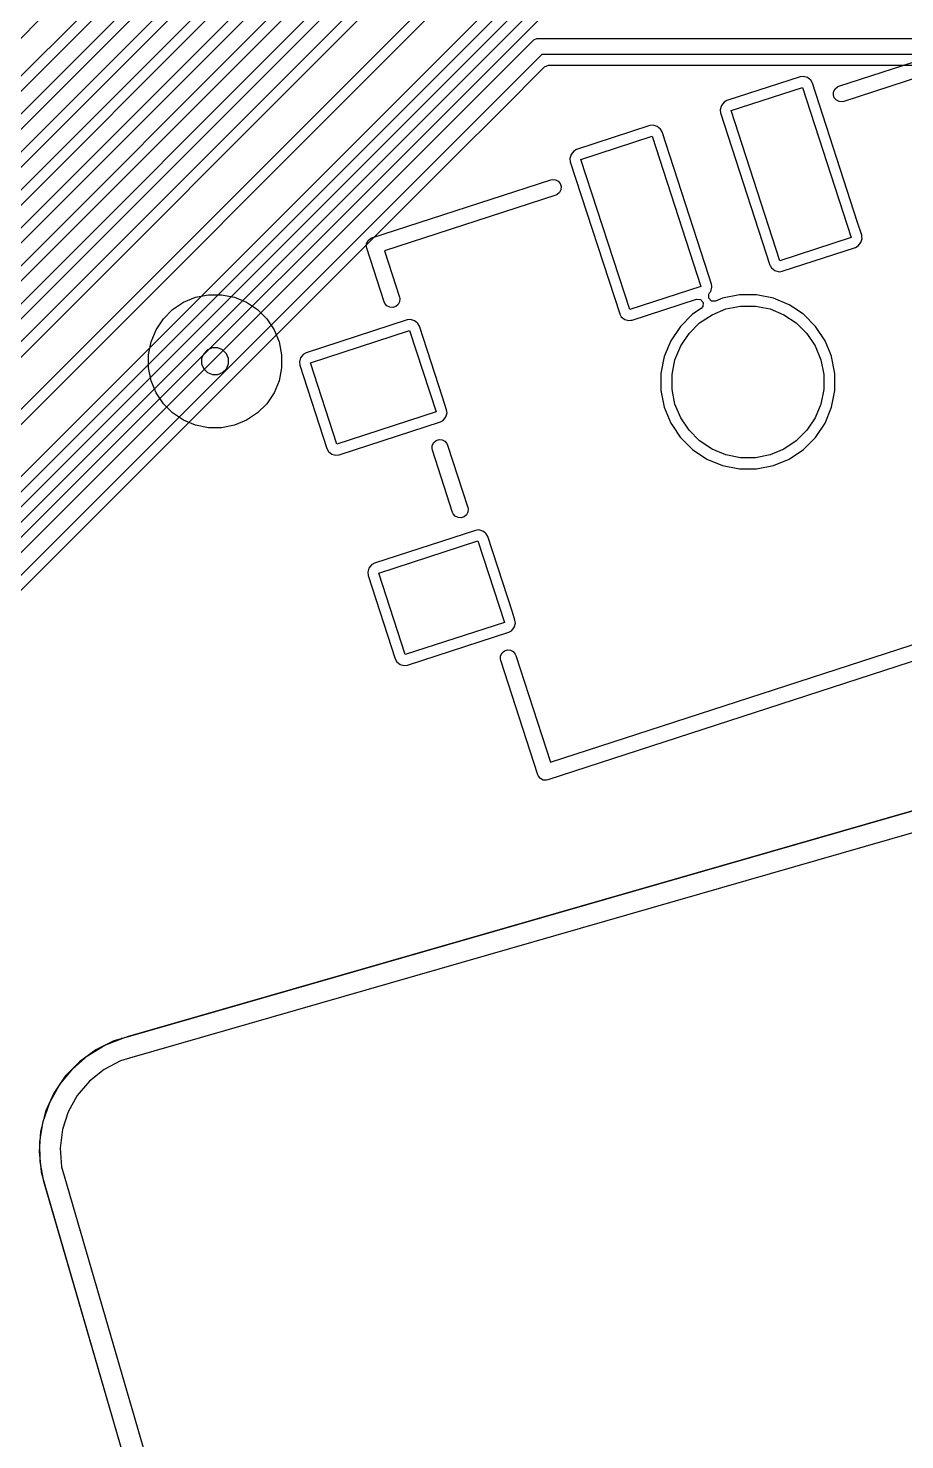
# Model space of a CAD drawing. Extents: x 117.4 to 171.8, y -136.1 to -67.8.
# Drawn here: x 139.1 to 147.42, y -129.33 to -115.93 of the extents above; entities that cross this region are included whole.
import ezdxf

# ---------------------------------------------------------------- set-up
doc = ezdxf.new("R2010")
doc.units = 0
doc.layers.add('BLACK', color=7, linetype='CONTINUOUS')

msp = doc.modelspace()

# ---------------------------------------------------------------- linework, layer by layer
at = {"layer": 'BLACK', "linetype": 'CONTINUOUS'}
for p, q in [((136.583314, -118.463), (144.0498, -110.996514)), ((132.277317, -123.273305), (144.4064, -111.144222)), ((144.266603, -111.138922), (136.725723, -118.679803)), ((144.536481, -111.229668), (132.407399, -123.35875)), ((132.532317, -123.378929), (144.6614, -111.249846)), ((144.791481, -111.335292), (132.662398, -123.464375)), ((133.716117, -122.555753), (144.9164, -111.35547)), ((145.046482, -111.440915), (133.846199, -122.641198)), ((135.003517, -121.628976), (145.1714, -111.461094)), ((145.301482, -111.546539), (135.133599, -121.714421)), ((135.258518, -121.734601), (145.4264, -111.566719)), ((145.556482, -111.652163), (135.388599, -121.820047)), ((135.513518, -121.840225), (145.681399, -111.672343)), ((145.81148, -111.757789), (135.643599, -121.925671)), ((135.768518, -121.945847), (145.9364, -111.777966)), ((146.066481, -111.863412), (135.898599, -122.031293)), ((136.052454, -122.022536), (146.1914, -111.88359)), ((146.490144, -112.079822), (136.351198, -122.218768)), ((136.505054, -122.21001), (146.644, -112.071064)), ((146.942744, -112.267296), (136.803798, -122.406242)), ((136.921277, -122.433861), (147.0966, -112.258538)), ((147.183321, -112.315501), (137.007998, -122.490824)), ((137.124477, -122.518029), (147.2998, -112.342706)), ((147.386521, -112.399669), (137.211198, -122.574992)), ((137.336116, -122.595172), (143.88517, -116.046118)), ((143.88517, -116.046118), (143.896718, -116.036642)), ((143.896718, -116.036642), (143.924186, -116.025264)), ((143.924186, -116.025264), (143.939052, -116.0238)), ((143.939052, -116.0238), (147.6, -116.0238)), ((146.792143, -116.478114), (148.336013, -115.976481)), ((143.970616, -116.1762), (137.466198, -122.680618)), ((147.568436, -116.1762), (143.970616, -116.1762)), ((148.383107, -116.121422), (146.839237, -116.623056)), ((143.590659, -116.701113), (143.998427, -116.293345)), ((143.998427, -116.293345), (144.033782, -116.2787)), ((144.033782, -116.2787), (147.50527, -116.2787)), ((146.423923, -116.388934), (145.72833, -116.614948)), ((146.454189, -116.385353), (146.423923, -116.388934)), ((146.454192, -116.385353), (146.454189, -116.385353)), ((146.493439, -116.396422), (146.454192, -116.385353)), ((146.493441, -116.396423), (146.493439, -116.396422)), ((146.525458, -116.421663), (146.493441, -116.396423)), ((146.525459, -116.421665), (146.525458, -116.421663)), ((146.525462, -116.421667), (146.525459, -116.421665)), ((146.540356, -116.448265), (146.525462, -116.421667)), ((146.97032, -117.771553), (146.540356, -116.448265)), ((145.769602, -116.709312), (146.445993, -116.489539)), ((146.445993, -116.489539), (146.909086, -117.914792)), ((146.740018, -116.559541), (146.742351, -116.529902)), ((146.749206, -116.587818), (146.740018, -116.559541)), ((146.742351, -116.529902), (146.755849, -116.50341)), ((146.768515, -116.610426), (146.749206, -116.587818)), ((146.755849, -116.50341), (146.778457, -116.484101)), ((146.778457, -116.484101), (146.792143, -116.478114)), ((143.127133, -117.164639), (143.590659, -116.701113)), ((145.676485, -116.661866), (145.665416, -116.701113)), ((145.665416, -116.701113), (145.665416, -116.701117)), ((145.665416, -116.701117), (145.668997, -116.731381)), ((145.676486, -116.661863), (145.676485, -116.661866)), ((145.701726, -116.629846), (145.676486, -116.661863)), ((145.701731, -116.629842), (145.701726, -116.629846)), ((145.728323, -116.614951), (145.701731, -116.629842)), ((145.72833, -116.614948), (145.728323, -116.614951)), ((146.232695, -118.134565), (145.769602, -116.709312)), ((146.795007, -116.623924), (146.768515, -116.610426)), ((146.824646, -116.626257), (146.795007, -116.623924)), ((146.839237, -116.623056), (146.824646, -116.626257)), ((144.997338, -116.85246), (144.301745, -117.078474)), ((145.027604, -116.848879), (144.997338, -116.85246)), ((145.027607, -116.848879), (145.027604, -116.848879)), ((145.066854, -116.859948), (145.027607, -116.848879)), ((145.668997, -116.731381), (146.138331, -118.175836)), ((144.343017, -117.172838), (145.019408, -116.953065)), ((145.019408, -116.953065), (145.482501, -118.378318)), ((145.066856, -116.859949), (145.066854, -116.859948)), ((145.098873, -116.885189), (145.066856, -116.859949)), ((145.098874, -116.885191), (145.098873, -116.885189)), ((145.098877, -116.885193), (145.098874, -116.885191)), ((145.113771, -116.911791), (145.098877, -116.885193)), ((145.557518, -118.277499), (145.113771, -116.911791)), ((144.275141, -117.093372), (144.249901, -117.125389)), ((144.275146, -117.093368), (144.275141, -117.093372)), ((144.301738, -117.078477), (144.275146, -117.093368)), ((144.301745, -117.078474), (144.301738, -117.078477)), ((141.195957, -119.095815), (143.127133, -117.164639)), ((144.2499, -117.125392), (144.238831, -117.164639)), ((144.238831, -117.164639), (144.238831, -117.164643)), ((144.238831, -117.164643), (144.242412, -117.194907)), ((144.242412, -117.194907), (144.711746, -118.639362)), ((144.249901, -117.125389), (144.2499, -117.125392)), ((144.80611, -118.598091), (144.343017, -117.172838)), ((142.358281, -117.918763), (144.056259, -117.367056)), ((144.056259, -117.367056), (144.07085, -117.363855)), ((144.07085, -117.363855), (144.100489, -117.366188)), ((144.100489, -117.366188), (144.126981, -117.379686)), ((144.126981, -117.379686), (144.14629, -117.402294)), ((144.103353, -117.511997), (142.477845, -118.040157)), ((144.117039, -117.506011), (144.103353, -117.511997)), ((144.139647, -117.486702), (144.117039, -117.506011)), ((144.153145, -117.46021), (144.139647, -117.486702)), ((144.14629, -117.402294), (144.155478, -117.430571)), ((144.155478, -117.430571), (144.153145, -117.46021)), ((147.00969, -117.892722), (146.97032, -117.771553)), ((142.321987, -117.944059), (142.344595, -117.92475)), ((142.344595, -117.92475), (142.358281, -117.918763)), ((146.909086, -117.914792), (146.232695, -118.134565)), ((147.002203, -117.962238), (147.013272, -117.922991)), ((147.011565, -117.908567), (147.00969, -117.892722)), ((147.013272, -117.922991), (147.011565, -117.908567)), ((142.306156, -118.00019), (142.308489, -117.970551)), ((142.309357, -118.014781), (142.306156, -118.00019)), ((142.308489, -117.970551), (142.321987, -117.944059)), ((142.475564, -118.526317), (142.309357, -118.014781)), ((142.477845, -118.040157), (142.620505, -118.479223)), ((146.254768, -118.235168), (146.95036, -118.009155)), ((146.95036, -118.009155), (146.976958, -117.994261)), ((146.976958, -117.994261), (147.002203, -117.962238)), ((146.138331, -118.175836), (146.138334, -118.175843)), ((146.138334, -118.175843), (146.14058, -118.179853)), ((146.14058, -118.179853), (146.153226, -118.202437)), ((145.583105, -118.356248), (145.557518, -118.277499)), ((146.153226, -118.202437), (146.153227, -118.202438)), ((146.153227, -118.202438), (146.153229, -118.20244)), ((146.153229, -118.20244), (146.185018, -118.2275)), ((146.185018, -118.2275), (146.185249, -118.227682)), ((146.185249, -118.227682), (146.224496, -118.238751)), ((146.224496, -118.238751), (146.242408, -118.23663)), ((146.242408, -118.23663), (146.254764, -118.235169)), ((146.254764, -118.235169), (146.254766, -118.235168)), ((146.254766, -118.235168), (146.254768, -118.235168)), ((140.68482, -118.481768), (140.80691, -118.457483)), ((140.80691, -118.457483), (140.931392, -118.457483)), ((140.931392, -118.457483), (141.053482, -118.481768)), ((145.482501, -118.378318), (144.80611, -118.598091)), ((145.556639, -118.452869), (145.563565, -118.441053)), ((145.556639, -118.491137), (145.556639, -118.452869)), ((145.563565, -118.441053), (145.575618, -118.425764)), ((145.575618, -118.425764), (145.586687, -118.386517)), ((145.585297, -118.374781), (145.583105, -118.356248)), ((145.586687, -118.386517), (145.585297, -118.374781)), ((145.847688, -118.459076), (145.688035, -118.490833)), ((145.847692, -118.459076), (145.847688, -118.459076)), ((146.010478, -118.459076), (145.847692, -118.459076)), ((146.010481, -118.459076), (146.010478, -118.459076)), ((146.170136, -118.490833), (146.010481, -118.459076)), ((140.466311, -118.598564), (140.569814, -118.529405)), ((140.569814, -118.529405), (140.68482, -118.481768)), ((141.053482, -118.481768), (141.168488, -118.529405)), ((141.168488, -118.529405), (141.271991, -118.598564)), ((142.48155, -118.540003), (142.475564, -118.526317)), ((142.50086, -118.56261), (142.48155, -118.540003)), ((142.527351, -118.576109), (142.50086, -118.56261)), ((142.556991, -118.578442), (142.527351, -118.576109)), ((142.585268, -118.569254), (142.556991, -118.578442)), ((142.607875, -118.549945), (142.585268, -118.569254)), ((142.621374, -118.523453), (142.607875, -118.549945)), ((142.620505, -118.479223), (142.623707, -118.493813)), ((142.623707, -118.493813), (142.621374, -118.523453)), ((144.828183, -118.698694), (145.44133, -118.499469)), ((145.484558, -118.588595), (145.402287, -118.643566)), ((145.44133, -118.499469), (145.479478, -118.502472)), ((145.479478, -118.502472), (145.504332, -118.531571)), ((145.501329, -118.569721), (145.484558, -118.588595)), ((145.504332, -118.531571), (145.501329, -118.569721)), ((145.583698, -118.518198), (145.556639, -118.491137)), ((145.621966, -118.518198), (145.583698, -118.518198)), ((145.587841, -118.647053), (145.718948, -118.592747)), ((145.688028, -118.490835), (145.621966, -118.518198)), ((145.688035, -118.490833), (145.688028, -118.490835)), ((145.718948, -118.592747), (145.85813, -118.565062)), ((145.85813, -118.565062), (146.00004, -118.565062)), ((146.00004, -118.565062), (146.139222, -118.592747)), ((146.139222, -118.592747), (146.270329, -118.647053)), ((146.320531, -118.553128), (146.170136, -118.490833)), ((146.320532, -118.553129), (146.32053, -118.553128)), ((146.32053, -118.553128), (146.320531, -118.553128)), ((146.388666, -118.598655), (146.320532, -118.553129)), ((140.30913, -118.790089), (140.378289, -118.686586)), ((140.378289, -118.686586), (140.466311, -118.598564)), ((141.271991, -118.598564), (141.360013, -118.686586)), ((141.360013, -118.686586), (141.429172, -118.790089)), ((142.694407, -118.697299), (141.733094, -119.00965)), ((142.724681, -118.693716), (142.694407, -118.697299)), ((142.724682, -118.693716), (142.724681, -118.693716)), ((142.763928, -118.704785), (142.724682, -118.693716)), ((142.789171, -118.724683), (142.763928, -118.704785)), ((142.795951, -118.730028), (142.789171, -118.724683)), ((142.795954, -118.730032), (142.795951, -118.730028)), ((142.810841, -118.756618), (142.795954, -118.730032)), ((144.711746, -118.639362), (144.711749, -118.639369)), ((144.711749, -118.639369), (144.714101, -118.643569)), ((144.714101, -118.643569), (144.726641, -118.665963)), ((144.726641, -118.665963), (144.726642, -118.665964)), ((144.726642, -118.665964), (144.726644, -118.665966)), ((144.726644, -118.665966), (144.758661, -118.691206)), ((144.758661, -118.691206), (144.758664, -118.691208)), ((144.758664, -118.691208), (144.797911, -118.702277)), ((144.797911, -118.702277), (144.815823, -118.700156)), ((144.815823, -118.700156), (144.828179, -118.698695)), ((144.828179, -118.698695), (144.828181, -118.698694)), ((144.828181, -118.698694), (144.828183, -118.698694)), ((145.402287, -118.643566), (145.287177, -118.758676)), ((145.369503, -118.826239), (145.469848, -118.725894)), ((145.469848, -118.725894), (145.587841, -118.647053)), ((146.270329, -118.647053), (146.388322, -118.725894)), ((146.388322, -118.725894), (146.488667, -118.826239)), ((146.449599, -118.639369), (146.388666, -118.598655)), ((146.455885, -118.643569), (146.449599, -118.639369)), ((146.570992, -118.758676), (146.455885, -118.643569)), ((140.261493, -118.905095), (140.30913, -118.790089)), ((141.429172, -118.790089), (141.476809, -118.905095)), ((141.774366, -119.104014), (142.716483, -118.797902)), ((142.716483, -118.797902), (142.967652, -119.57092)), ((142.810842, -118.756622), (142.810841, -118.756618)), ((142.810846, -118.756628), (142.810842, -118.756622)), ((143.029751, -119.430344), (142.810846, -118.756628)), ((145.287177, -118.758676), (145.196737, -118.89403)), ((145.290662, -118.944232), (145.369503, -118.826239)), ((146.488667, -118.826239), (146.567508, -118.944232)), ((146.661432, -118.894029), (146.570992, -118.758676)), ((140.237208, -119.027185), (140.261493, -118.905095)), ((140.797211, -118.98176), (140.761485, -119.017486)), ((140.843889, -118.962425), (140.797211, -118.98176)), ((140.894413, -118.962425), (140.843889, -118.962425)), ((140.941091, -118.98176), (140.894413, -118.962425)), ((140.976817, -119.017486), (140.941091, -118.98176)), ((141.476809, -118.905095), (141.501094, -119.027185)), ((145.196737, -118.89403), (145.134442, -119.044423)), ((145.236356, -119.075339), (145.290662, -118.944232)), ((146.567508, -118.944232), (146.621814, -119.075339)), ((146.684158, -118.948896), (146.661432, -118.894029)), ((146.709323, -119.00965), (146.684158, -118.948896)), ((139.198739, -121.093033), (141.195957, -119.095815)), ((140.237208, -119.064164), (140.237208, -119.027185)), ((140.237208, -119.151667), (140.237208, -119.064164)), ((140.761485, -119.017486), (140.74215, -119.064164)), ((140.74215, -119.064164), (140.74215, -119.114688)), ((140.74215, -119.114688), (140.761485, -119.161366)), ((140.996152, -119.064164), (140.976817, -119.017486)), ((140.976817, -119.161366), (140.996152, -119.114688)), ((140.996152, -119.114688), (140.996152, -119.064164)), ((141.501094, -119.027185), (141.501094, -119.151667)), ((141.681249, -119.056568), (141.67018, -119.095815)), ((141.67018, -119.095815), (141.67018, -119.095819)), ((141.67018, -119.095819), (141.673761, -119.126083)), ((141.673761, -119.126083), (141.931171, -119.918303)), ((141.68125, -119.056565), (141.681249, -119.056568)), ((141.70649, -119.024548), (141.68125, -119.056565)), ((141.706495, -119.024544), (141.70649, -119.024548)), ((141.733087, -119.009653), (141.706495, -119.024544)), ((141.733094, -119.00965), (141.733087, -119.009653)), ((142.025535, -119.877032), (141.774366, -119.104014)), ((145.134442, -119.044426), (145.102685, -119.204079)), ((145.134442, -119.044423), (145.134442, -119.044426)), ((145.208671, -119.214521), (145.236356, -119.075339)), ((146.621814, -119.075339), (146.649499, -119.214521)), ((146.723727, -119.044424), (146.709323, -119.00965)), ((146.755485, -119.204083), (146.723727, -119.044424)), ((140.261493, -119.273757), (140.237208, -119.151667)), ((140.761485, -119.161366), (140.797211, -119.197092)), ((140.797211, -119.197092), (140.843889, -119.216427)), ((140.843889, -119.216427), (140.894413, -119.216427)), ((140.894413, -119.216427), (140.941091, -119.197092)), ((140.941091, -119.197092), (140.976817, -119.161366)), ((141.501094, -119.151667), (141.476809, -119.273757)), ((145.102685, -119.204079), (145.102685, -119.366872)), ((145.208671, -119.356431), (145.208671, -119.214521)), ((146.649499, -119.214521), (146.649499, -119.356431)), ((146.755485, -119.366869), (146.755485, -119.204083)), ((140.002323, -125.513907), (161.632323, -119.283906)), ((161.600159, -119.292649), (140.034266, -125.504184)), ((140.30913, -119.388763), (140.261493, -119.273757)), ((140.378289, -119.492266), (140.30913, -119.388763)), ((141.429172, -119.388763), (141.360013, -119.492266)), ((141.476809, -119.273757), (141.429172, -119.388763)), ((145.102685, -119.366872), (145.134442, -119.526525)), ((145.236356, -119.495613), (145.208671, -119.356431)), ((146.649499, -119.356431), (146.621814, -119.495613)), ((146.723727, -119.526528), (146.755485, -119.366869)), ((161.687376, -119.476179), (140.057677, -125.706093)), ((140.466311, -119.580288), (140.378289, -119.492266)), ((141.360013, -119.492266), (141.271991, -119.580288)), ((143.068256, -119.54885), (143.029751, -119.430344)), ((145.134442, -119.526525), (145.134442, -119.526528)), ((145.134442, -119.526528), (145.196737, -119.676921)), ((145.290662, -119.62672), (145.236356, -119.495613)), ((146.621814, -119.495613), (146.567508, -119.62672)), ((146.661432, -119.676923), (146.723727, -119.526528)), ((140.569814, -119.649447), (140.466311, -119.580288)), ((140.68482, -119.697084), (140.569814, -119.649447)), ((141.168488, -119.649447), (141.053482, -119.697084)), ((141.271991, -119.580288), (141.168488, -119.649447)), ((142.967652, -119.57092), (142.025535, -119.877032)), ((142.047609, -119.977635), (143.008926, -119.665283)), ((143.008926, -119.665283), (143.035524, -119.650389)), ((143.035524, -119.650389), (143.060769, -119.618366)), ((143.060769, -119.618366), (143.071838, -119.579119)), ((143.070448, -119.567383), (143.068256, -119.54885)), ((143.071838, -119.579119), (143.070448, -119.567383)), ((144.055501, -122.895681), (154.322156, -119.559843)), ((145.369503, -119.744713), (145.290662, -119.62672)), ((146.567508, -119.62672), (146.488667, -119.744713)), ((140.80691, -119.721369), (140.68482, -119.697084)), ((140.931392, -119.721369), (140.80691, -119.721369)), ((141.053482, -119.697084), (140.931392, -119.721369)), ((154.44172, -119.681238), (144.030125, -123.064171)), ((145.196737, -119.676921), (145.196738, -119.676923)), ((145.196738, -119.676923), (145.212529, -119.700556)), ((145.212529, -119.700556), (145.285046, -119.809086)), ((145.469848, -119.845058), (145.369503, -119.744713)), ((146.488667, -119.744713), (146.388322, -119.845058)), ((146.570992, -119.812276), (146.661432, -119.676923)), ((141.931171, -119.918303), (141.931176, -119.918315)), ((141.931176, -119.918315), (141.946063, -119.944901)), ((142.929177, -119.917655), (142.93151, -119.888016)), ((142.932379, -119.932246), (142.929177, -119.917655)), ((142.93151, -119.888016), (142.945008, -119.861524)), ((143.1245, -120.523535), (142.932379, -119.932246)), ((142.945008, -119.861524), (142.967616, -119.842215)), ((142.967616, -119.842215), (142.995893, -119.833027)), ((142.995893, -119.833027), (143.025532, -119.83536)), ((143.025532, -119.83536), (143.052024, -119.848858)), ((143.052024, -119.848858), (143.071333, -119.871466)), ((143.071333, -119.871466), (143.077319, -119.885152)), ((143.077319, -119.885152), (143.269441, -120.476441)), ((145.285046, -119.809086), (145.287178, -119.812276)), ((145.287178, -119.812276), (145.402285, -119.927383)), ((145.402285, -119.927383), (145.537638, -120.017823)), ((145.587841, -119.923899), (145.469848, -119.845058)), ((145.718948, -119.978205), (145.587841, -119.923899)), ((146.270329, -119.923899), (146.139222, -119.978205)), ((146.388322, -119.845058), (146.270329, -119.923899)), ((146.320532, -120.017823), (146.455885, -119.927383)), ((146.455885, -119.927383), (146.570992, -119.812276)), ((141.946063, -119.944901), (141.946066, -119.944905)), ((141.946066, -119.944905), (141.97809, -119.970149)), ((141.97809, -119.970149), (142.017336, -119.981218)), ((142.017336, -119.981218), (142.047609, -119.977635)), ((145.537638, -120.017823), (145.688033, -120.080118)), ((145.85813, -120.00589), (145.718948, -119.978205)), ((146.00004, -120.00589), (145.85813, -120.00589)), ((146.139222, -119.978205), (146.00004, -120.00589)), ((146.170137, -120.080118), (146.320532, -120.017823)), ((145.688033, -120.080118), (145.847692, -120.111876)), ((145.847692, -120.111876), (145.847698, -120.111876)), ((145.847698, -120.111876), (146.010472, -120.111876)), ((146.010472, -120.111876), (146.010478, -120.111876)), ((146.010478, -120.111876), (146.170137, -120.080118)), ((143.130487, -120.537221), (143.1245, -120.523535)), ((143.149796, -120.559829), (143.130487, -120.537221)), ((143.176288, -120.573327), (143.149796, -120.559829)), ((143.205927, -120.57566), (143.176288, -120.573327)), ((143.234204, -120.566472), (143.205927, -120.57566)), ((143.256812, -120.547163), (143.234204, -120.566472)), ((143.27031, -120.520671), (143.256812, -120.547163)), ((143.269441, -120.476441), (143.272643, -120.491031)), ((143.272643, -120.491031), (143.27031, -120.520671)), ((143.343342, -120.694517), (142.382029, -121.006868)), ((143.373616, -120.690934), (143.343342, -120.694517)), ((143.373617, -120.690934), (143.373616, -120.690934)), ((143.412863, -120.702003), (143.373617, -120.690934)), ((143.432825, -120.717739), (143.412863, -120.702003)), ((143.444886, -120.727246), (143.432825, -120.717739)), ((143.444889, -120.72725), (143.444886, -120.727246)), ((143.459776, -120.753836), (143.444889, -120.72725)), ((142.423301, -121.101232), (143.365418, -120.79512)), ((143.365418, -120.79512), (143.616587, -121.568138)), ((143.459777, -120.75384), (143.459776, -120.753836)), ((143.459781, -120.753846), (143.459777, -120.75384)), ((143.69263, -121.470477), (143.459781, -120.753846)), ((142.382022, -121.006871), (142.35543, -121.021762)), ((142.382029, -121.006868), (142.382022, -121.006871)), ((137.583343, -122.708429), (139.198739, -121.093033)), ((142.330184, -121.053786), (142.319115, -121.093033)), ((142.319115, -121.093033), (142.319115, -121.093037)), ((142.319115, -121.093037), (142.322696, -121.123301)), ((142.322696, -121.123301), (142.580106, -121.915521)), ((142.330185, -121.053783), (142.330184, -121.053786)), ((142.355425, -121.021766), (142.330185, -121.053783)), ((142.35543, -121.021762), (142.355425, -121.021766)), ((142.67447, -121.87425), (142.423301, -121.101232)), ((143.717191, -121.546068), (143.69263, -121.470477)), ((143.719177, -121.562849), (143.717191, -121.546068)), ((143.616587, -121.568138), (142.67447, -121.87425)), ((142.696544, -121.974853), (143.657861, -121.662501)), ((143.657861, -121.662501), (143.684459, -121.647607)), ((143.684459, -121.647607), (143.709704, -121.615584)), ((143.709704, -121.615584), (143.720773, -121.576337)), ((143.720773, -121.576337), (143.719177, -121.562849)), ((142.580106, -121.915521), (142.580111, -121.915533)), ((142.580111, -121.915533), (142.594998, -121.942119)), ((142.594998, -121.942119), (142.595001, -121.942123)), ((142.595001, -121.942123), (142.627025, -121.967367)), ((143.578113, -121.914871), (143.580446, -121.885232)), ((143.581314, -121.929462), (143.578113, -121.914871)), ((143.580446, -121.885232), (143.593944, -121.85874)), ((143.934108, -123.015247), (143.581314, -121.929462)), ((143.593944, -121.85874), (143.616552, -121.839431)), ((143.616552, -121.839431), (143.644829, -121.830243)), ((143.644829, -121.830243), (143.674468, -121.832576)), ((143.674468, -121.832576), (143.70096, -121.846074)), ((143.70096, -121.846074), (143.720269, -121.868682)), ((143.720269, -121.868682), (143.726256, -121.882368)), ((143.726256, -121.882368), (144.055501, -122.895681)), ((142.627025, -121.967367), (142.666271, -121.978436)), ((142.666271, -121.978436), (142.696544, -121.974853)), ((143.940094, -123.028933), (143.934108, -123.015247)), ((143.959403, -123.051541), (143.940094, -123.028933)), ((143.985895, -123.065039), (143.959403, -123.051541)), ((144.015534, -123.067372), (143.985895, -123.065039)), ((144.030125, -123.064171), (144.015534, -123.067372)), ((139.909285, -125.540533), (139.736462, -125.625675)), ((139.823129, -125.583623), (140.001899, -125.51402)), ((139.978107, -125.520443), (139.909285, -125.540533)), ((139.978853, -125.520146), (139.978107, -125.520443)), ((139.999422, -125.51422), (139.978853, -125.520146)), ((139.999571, -125.514177), (139.999422, -125.51422)), ((140.009347, -125.511327), (139.999571, -125.514177)), ((140.001899, -125.51402), (140.001901, -125.514029)), ((140.001901, -125.514029), (140.002023, -125.514026)), ((140.002023, -125.514026), (140.002323, -125.513907)), ((140.009483, -125.511287), (140.009347, -125.511327)), ((140.027605, -125.505983), (140.009483, -125.511287)), ((140.027813, -125.506033), (140.027605, -125.505983)), ((140.034206, -125.504201), (140.027813, -125.506033)), ((140.034266, -125.504184), (140.034206, -125.504201)), ((139.514415, -125.809036), (139.659002, -125.68295)), ((139.736452, -125.625682), (139.580867, -125.739285)), ((139.659002, -125.68295), (139.823129, -125.583623)), ((139.736462, -125.625675), (139.736452, -125.625682)), ((139.39368, -125.958122), (139.514415, -125.809036)), ((139.580867, -125.739285), (139.447134, -125.877981)), ((139.815053, -125.812844), (139.676156, -125.923775)), ((139.972775, -125.730858), (139.815053, -125.812844)), ((140.057595, -125.706107), (139.972775, -125.730858)), ((140.057677, -125.706093), (140.057595, -125.706107)), ((139.3004, -126.125758), (139.39368, -125.958122)), ((139.447134, -125.877981), (139.339269, -126.037612)), ((139.676156, -125.923775), (139.561325, -126.059465)), ((139.339269, -126.037612), (139.260476, -126.213431)), ((139.561325, -126.059465), (139.474893, -126.214795)), ((139.260476, -126.213431), (139.213114, -126.400181)), ((139.237356, -126.306945), (139.3004, -126.125758)), ((139.474893, -126.214795), (139.42012, -126.383904)), ((139.20643, -126.496278), (139.237356, -126.306945)), ((139.213114, -126.400181), (139.198593, -126.592288)), ((139.208544, -126.688108), (139.20643, -126.496278)), ((139.42012, -126.383904), (139.399073, -126.560412)), ((139.198593, -126.592288), (139.217345, -126.784041)), ((139.399073, -126.560412), (139.412546, -126.737659)), ((139.243634, -126.876713), (139.208544, -126.688108)), ((139.412546, -126.737659), (139.436185, -126.822637)), ((139.217345, -126.784041), (139.236571, -126.85318)), ((139.236571, -126.85318), (139.236572, -126.853184)), ((139.236572, -126.853184), (139.23798, -126.858252)), ((139.23798, -126.858252), (139.237915, -126.858857)), ((139.237915, -126.858857), (139.243255, -126.877227)), ((139.243255, -126.877227), (139.243369, -126.877637)), ((139.243369, -126.877637), (139.243386, -126.877696)), ((139.243386, -126.877696), (139.251548, -126.907134)), ((139.243804, -126.877002), (139.243634, -126.876713)), ((139.243975, -126.877914), (139.243804, -126.877002)), ((139.993618, -129.456686), (139.243975, -126.877914)), ((139.436185, -126.822637), (140.186025, -129.402086)), ((139.251548, -126.907134), (139.252773, -126.90997)), ((139.252773, -126.90997), (139.992028, -129.453011))]:
    msp.add_line(p, q, dxfattribs=at)

doc.saveas('drawing.dxf')
